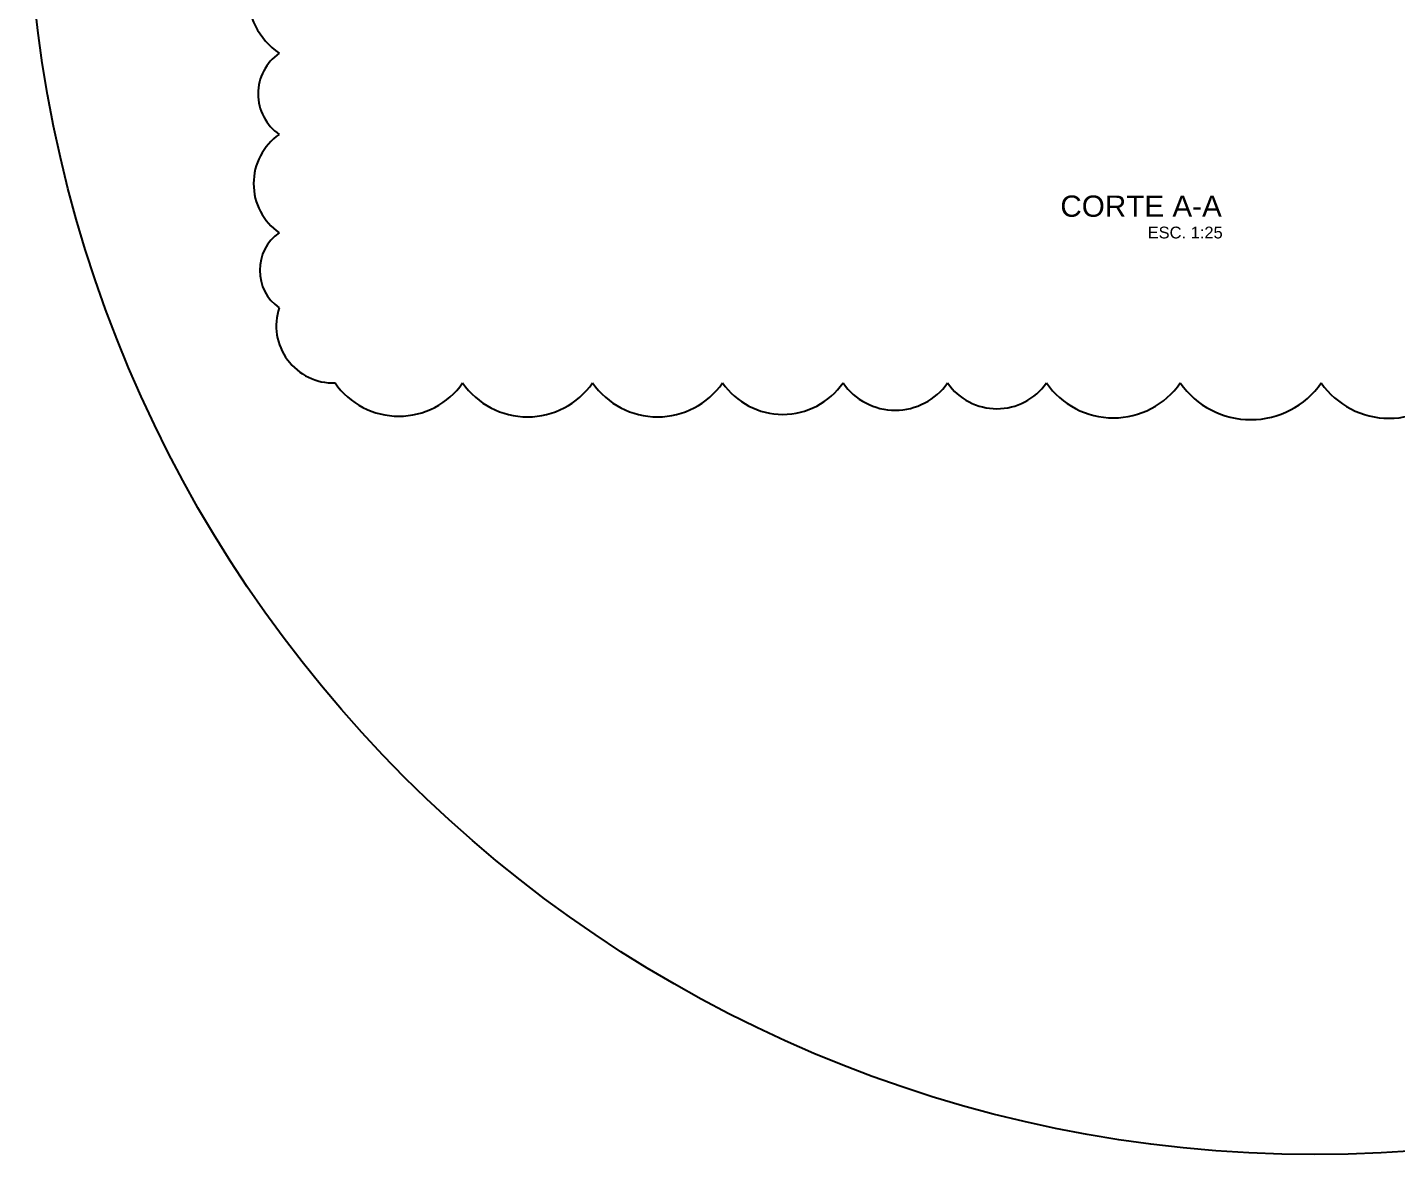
# Model space of a CAD drawing. Extents: x -160 to 364724, y -100 to 7353297.
# Drawn here: x 361012.8 to 361505.7, y 7348770.9 to 7349176.6 of the extents above; entities that cross this region are included whole.
import ezdxf

# ---------------------------------------------------------------- set-up
doc = ezdxf.new("R2010")
doc.units = 0
doc.header["$LTSCALE"] = 5
for name, color, linetype in [('ARTICULAÇÃO', 3, 'Continuous'), ('Q-PLATO', 5, 'Continuous'), ('SANC_TEXTO', 2, 'Continuous')]:
    doc.layers.add(name, color=color, linetype=linetype)
doc.styles.add('R-80', font='arial.ttf')

msp = doc.modelspace()

# ---------------------------------------------------------------- linework, layer by layer
for centre, radius, start, end in [((361119.117, 7349189.615), 27.289, 125, 235), ((361113.688, 7349152.66), 17.824, 125, 235), ((361115.867, 7349120.347), 21.623, 125, 235), ((361112.902, 7349089.157), 16.454, 125, 235), ((361122.988, 7349069.181), 20.576, 161.59414, 271.59414), ((361146.524, 7349064.692), 28.033, 215, 325), ((361192.885, 7349064.996), 28.564, 215, 325), ((361239.68, 7349064.995), 28.562, 215, 325), ((361284.751, 7349063.79), 26.46, 215, 325), ((361325.235, 7349061.783), 22.962, 215, 325), ((361361.841, 7349061.074), 21.726, 215, 325), ((361403.743, 7349065.492), 29.427, 215, 325), ((361453.209, 7349066.37), 30.959, 215, 325), ((361502.978, 7349065.704), 29.798, 215, 325)]:
    msp.add_arc(centre, radius, start, end)
at = {"layer": 'ARTICULAÇÃO', "color": 2, "lineweight": 50}
msp.add_line((361443.054, 7349106.746), (361384.832, 7349106.746), dxfattribs=at)
at = {"layer": 'Q-PLATO'}
msp.add_circle((361476.319, 7349234.441), 463.496, dxfattribs=at)

# ---------------------------------------------------------------- next in the draw order: wipeouts: each hides what was drawn before it
msp.add_wipeout([(361415.057, 7349099.067), (361444.363, 7349099.067), (361444.363, 7349106.431), (361415.057, 7349106.431)]).dxf.layer = 'SANC_TEXTO'

# ---------------------------------------------------------------- next in the draw order: texts
at = {"layer": 'SANC_TEXTO', "style": 'R-80'}
msp.add_text('ESC. 1:25', height=4.2466, dxfattribs=at).set_placement((361416.074, 7349100.625))

# ---------------------------------------------------------------- next in the draw order: wipeouts: each hides what was drawn before it
msp.add_wipeout([(361382.513, 7349105.618), (361445.49, 7349105.618), (361445.49, 7349118.879), (361382.513, 7349118.879)]).dxf.layer = 'SANC_TEXTO'

# ---------------------------------------------------------------- next in the draw order: texts
at = {"layer": 'SANC_TEXTO', "color": 4, "style": 'R-80'}
msp.add_text('CORTE A-A', height=7.6438, dxfattribs=at).set_placement((361384.657, 7349108.424))

doc.saveas('drawing.dxf')
